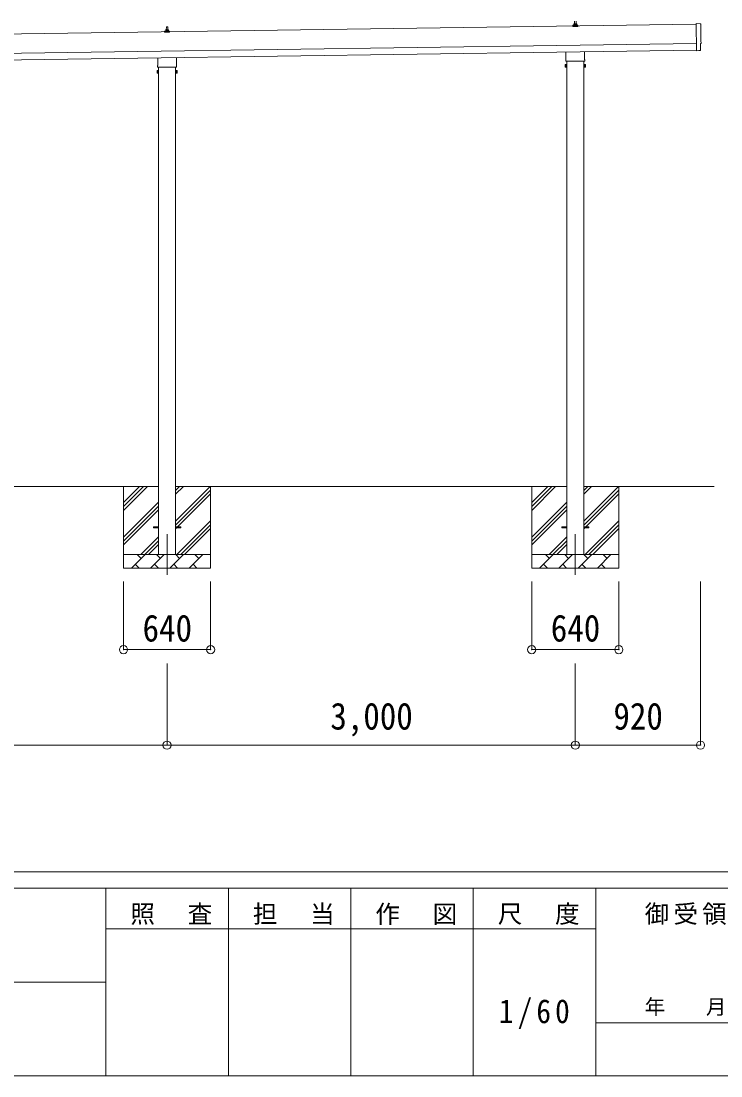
# Model space of a CAD drawing. Units: millimetres at full size, sheet at 1:60. Extents: x -16864 to 16864, y -11640 to 11640.
# Drawn here: x 4779 to 9922, y -11640 to -3886 of the extents above; entities that cross this region are included whole.
import ezdxf
from ezdxf.enums import TextEntityAlignment as Align

# ---------------------------------------------------------------- set-up
doc = ezdxf.new("R2010")
doc.units = ezdxf.units.MM
doc.header["$LTSCALE"] = 60
doc.header["$PDMODE"] = 32
doc.header["$PDSIZE"] = 60
doc.linetypes.add('CHAIN1', pattern=[8, 5, -1, 1, -1])
for name, color, linetype, lineweight in [('0-1_Defpoints', 7, 'CHAIN1', 9), ('0-2_TEXT1', 4, 'Continuous', 9), ('0-3_SHAPE', 7, 'Continuous', 9), ('0-8_TABLE1', 6, 'Continuous', 9), ('F-0', 7, 'Continuous', 9)]:
    doc.layers.add(name, color=color, linetype=linetype, lineweight=lineweight)
doc.styles.add('ＭＳ ゴシック', font='')
doc.styles.get('ＭＳ ゴシック').set_extended_font_data('MS Gothic')

msp = doc.modelspace()

# ---------------------------------------------------------------- linework, layer by layer
at = {"layer": '0-1_Defpoints'}
for p, q in [((5851.91, -7657.66), (5851.91, -8006.66)), ((8851.91, -7657.66), (8851.91, -8006.66))]:
    msp.add_line(p, q, dxfattribs=at)
at = {"layer": '0-2_TEXT1'}
for p, q in [((9739.61, -3910), (4374.66, -3986.65)), ((5842.22, -3956.9), (5842.22, -3952.69)), ((5843.22, -3952.69), (5861.22, -3952.69)), ((5846.22, -3952.69), (5846.94, -3929.17)), ((5847.94, -3928.19), (5856.49, -3928.19)), ((5857.49, -3929.17), (5858.22, -3952.69)), ((5862.22, -3956.9), (5862.22, -3952.69)), ((8833.97, -3925.33), (8833.97, -3917.62)), ((8870.47, -3925.33), (8833.97, -3925.33)), ((8834.35, -3916.83), (8870.09, -3916.83)), ((8834.73, -3916.65), (8841.45, -3915.02)), ((8841.84, -3914.83), (8862.6, -3914.83)), ((8842.22, -3914.05), (8842.22, -3909.83)), ((8843.22, -3909.83), (8861.22, -3909.83)), ((8846.22, -3909.83), (8846.94, -3886.31)), ((8857.49, -3886.31), (8858.22, -3909.83)), ((8862.22, -3914.05), (8862.22, -3909.83)), ((8869.7, -3916.65), (8862.98, -3915.02)), ((8870.47, -3925.33), (8870.47, -3917.62)), ((9739.54, -3904.92), (9742.38, -4103.75)), ((9771.21, -3906.12), (9739.54, -3904.92)), ((5833.97, -3968.19), (5833.97, -3960.48)), ((5870.47, -3968.19), (5833.97, -3968.19)), ((5834.35, -3959.69), (5870.09, -3959.69)), ((5834.73, -3959.51), (5841.45, -3957.88)), ((5841.84, -3957.69), (5862.6, -3957.69)), ((5869.7, -3959.51), (5862.98, -3957.88)), ((5870.47, -3968.19), (5870.47, -3960.48)), ((4376.66, -4126.63), (9741.61, -4049.99)), ((4377.37, -4176.63), (9742.32, -4099.99)), ((9760.59, -4102.59), (9742.38, -4103.76)), ((9761.26, -4103.21), (9760.59, -4102.59)), ((9762.01, -4103.47), (9768.92, -4103.01)), ((5783.61, -4212.18), (5783.61, -4156.54)), ((5920.21, -4154.59), (5920.21, -4212.18)), ((8781.91, -4178.09), (8781.91, -4172.59)), ((8783.61, -4169.32), (8783.61, -4113.68)), ((8919.85, -4181.59), (8783.97, -4181.59)), ((8789.41, -4181.59), (8789.41, -7807.66)), ((8914.41, -7807.66), (8914.41, -4181.59)), ((8920.21, -4111.73), (8920.21, -4169.32)), ((8921.91, -4172.59), (8921.91, -4178.09)), ((5777.91, -4250.45), (5778.67, -4249.14)), ((5777.91, -4250.45), (5777.91, -4267.45)), ((5784.91, -4254.04), (5778.67, -4254.04)), ((5784.91, -4263.86), (5778.67, -4263.86)), ((5781.91, -4220.95), (5781.91, -4215.45)), ((5919.85, -4224.45), (5783.97, -4224.45)), ((5789.41, -4224.45), (5789.41, -7807.66)), ((5914.41, -7807.66), (5914.41, -4224.45)), ((5918.91, -4254.04), (5925.15, -4254.04)), ((5918.91, -4263.86), (5925.15, -4263.86)), ((5921.91, -4215.45), (5921.91, -4220.95)), ((5925.91, -4250.45), (5925.15, -4249.14)), ((5925.91, -4250.45), (5925.91, -4267.45)), ((8777.91, -4207.59), (8778.67, -4206.28)), ((8777.91, -4207.59), (8777.91, -4224.59)), ((8777.91, -4224.59), (8778.67, -4225.91)), ((8784.91, -4211.19), (8778.67, -4211.19)), ((8784.91, -4221), (8778.67, -4221)), ((8784.91, -4225.91), (8778.67, -4225.91)), ((8787.41, -4225.29), (8784.91, -4225.29)), ((8916.41, -4225.29), (8918.91, -4225.29)), ((8918.91, -4211.19), (8925.15, -4211.19)), ((8918.91, -4221), (8925.15, -4221)), ((8918.91, -4225.91), (8925.15, -4225.91)), ((8925.91, -4207.59), (8925.15, -4206.28)), ((8925.91, -4224.59), (8925.15, -4225.91)), ((8925.91, -4207.59), (8925.91, -4224.59)), ((5777.91, -4267.45), (5778.67, -4268.77)), ((5784.91, -4268.77), (5778.67, -4268.77)), ((5787.41, -4268.15), (5784.91, -4268.15)), ((5916.41, -4268.15), (5918.91, -4268.15)), ((5918.91, -4268.77), (5925.15, -4268.77)), ((5925.91, -4267.45), (5925.15, -4268.77)), ((5751.91, -7603.16), (5789.41, -7603.16)), ((5751.91, -7612.16), (5751.91, -7603.16)), ((5751.91, -7603.16), (5789.41, -7603.16)), ((5751.91, -7612.16), (5751.91, -7603.16)), ((5751.91, -7612.16), (5789.41, -7612.16)), ((5751.91, -7612.16), (5789.41, -7612.16)), ((5914.41, -7603.16), (5951.91, -7603.16)), ((5914.41, -7603.16), (5951.91, -7603.16)), ((5914.41, -7612.16), (5951.91, -7612.16)), ((5914.41, -7612.16), (5951.91, -7612.16)), ((5951.91, -7612.16), (5951.91, -7603.16)), ((5951.91, -7612.16), (5951.91, -7603.16)), ((8751.91, -7603.16), (8789.41, -7603.16)), ((8751.91, -7612.16), (8751.91, -7603.16)), ((8751.91, -7603.16), (8789.41, -7603.16)), ((8751.91, -7612.16), (8751.91, -7603.16)), ((8751.91, -7612.16), (8789.41, -7612.16)), ((8751.91, -7612.16), (8789.41, -7612.16)), ((8914.41, -7603.16), (8951.91, -7603.16)), ((8914.41, -7603.16), (8951.91, -7603.16)), ((8914.41, -7612.16), (8951.91, -7612.16)), ((8914.41, -7612.16), (8951.91, -7612.16)), ((8951.91, -7612.16), (8951.91, -7603.16)), ((8951.91, -7612.16), (8951.91, -7603.16))]:
    msp.add_line(p, q, dxfattribs=at)
for points in [[(9771.72, -4099.98), (9771.04, -4052.96), (9771.65, -4052.95)], [(5784.91, -4268.77), (5784.91, -4249.14), (5778.67, -4249.14)], [(5784.91, -4268.15), (5784.91, -4249.75), (5787.41, -4249.75)], [(5918.91, -4268.15), (5918.91, -4249.75), (5916.41, -4249.75)], [(5918.91, -4268.77), (5918.91, -4249.14), (5925.15, -4249.14)], [(8784.91, -4225.91), (8784.91, -4206.28), (8778.67, -4206.28)], [(8784.91, -4225.29), (8784.91, -4206.89), (8787.41, -4206.89)], [(8918.91, -4225.29), (8918.91, -4206.89), (8916.41, -4206.89)], [(8918.91, -4225.91), (8918.91, -4206.28), (8925.15, -4206.28)]]:
    msp.add_lwpolyline(points, dxfattribs=at)
for points in [[(5787.41, -4269.45), (5787.41, -4248.45), (5789.41, -4248.45), (5789.41, -4269.45)], [(5916.41, -4269.45), (5916.41, -4248.45), (5914.41, -4248.45), (5914.41, -4269.45)], [(8787.41, -4226.59), (8787.41, -4205.59), (8789.41, -4205.59), (8789.41, -4226.59)], [(8916.41, -4226.59), (8916.41, -4205.59), (8914.41, -4205.59), (8914.41, -4226.59)]]:
    msp.add_lwpolyline(points, close=True, dxfattribs=at)
for centre, radius, start, end in [((5846.3, -3953.33), 4.13, 90, 171.17633), ((5843.22, -3953.69), 1, 90, 180), ((5847.94, -3929.19), 1, 90, 178.60509), ((5855.55, -3952.69), 4.83, 133.60282, 180), ((5848.88, -3952.69), 4.83, 0, 46.39718), ((5856.49, -3929.19), 1, 1.39491, 90), ((5858.13, -3953.33), 4.13, 8.82367, 90), ((5861.22, -3953.69), 1, 0, 90), ((8834.97, -3917.62), 1, 103.62699, 180), ((8841.22, -3914.05), 1, 283.62699, 0), ((8846.3, -3910.47), 4.13, 90, 171.17633), ((8843.22, -3910.83), 1, 90, 180), ((8855.55, -3909.83), 4.83, 133.60282, 180), ((8848.88, -3909.83), 4.83, 0, 46.39718), ((8858.13, -3910.47), 4.13, 8.82367, 90), ((8861.22, -3910.83), 1, 0, 90), ((8863.22, -3914.05), 1, 180, 256.37301), ((8869.47, -3917.62), 1, 0, 76.37301), ((5834.97, -3960.48), 1, 103.62699, 180), ((5841.22, -3956.9), 1, 283.62699, 0), ((5863.22, -3956.9), 1, 180, 256.37301), ((5869.47, -3960.48), 1, 0, 76.37301), ((9761.94, -4102.48), 1, 227.3164, 273.81435), ((8785.91, -4172.59), 4, 125.09963, 180), ((8785.91, -4178.09), 4, 180, 194.47751), ((8785.91, -4178.09), 4, 194.47751, 241.04498), ((8917.91, -4178.09), 4, 298.95502, 345.52249), ((8917.91, -4172.59), 4, 0, 54.90037), ((8917.91, -4178.09), 4, 345.52249, 0), ((5782.26, -4251.59), 4.34, 145.61575, 214.38425), ((5794.15, -4258.95), 16.24, 162.41205, 197.58795), ((5782.26, -4266.31), 4.34, 145.61575, 214.38425), ((5785.91, -4215.45), 4, 125.09963, 180), ((5785.91, -4220.95), 4, 180, 194.47751), ((5785.91, -4220.95), 4, 194.47751, 241.04498), ((5917.91, -4220.95), 4, 298.95502, 345.52249), ((5917.91, -4215.45), 4, 0, 54.90037), ((5917.91, -4220.95), 4, 345.52249, 0), ((5909.67, -4258.95), 16.24, 342.41205, 17.58795), ((5921.57, -4251.59), 4.34, 325.61575, 34.38425), ((5921.57, -4266.31), 4.34, 325.61575, 34.38425), ((8794.15, -4216.09), 16.24, 162.41205, 197.58795), ((8782.26, -4208.73), 4.34, 145.61575, 214.38425), ((8782.26, -4223.45), 4.34, 145.61575, 214.38425), ((8909.67, -4216.09), 16.24, 342.41205, 17.58795), ((8921.57, -4208.73), 4.34, 325.61575, 34.38425), ((8921.57, -4223.45), 4.34, 325.61575, 34.38425)]:
    msp.add_arc(centre, radius, start, end, dxfattribs=at)
for centre, major_axis, ratio, start_param, end_param in [((9771.01, -3909.11), (3, -0.04), 0.99863, 6.2683889, 7.8016218), ((14537.39, -3911.46), (-4762.89, -68.04), 0.99863, 6.268406, 6.2977043), ((9768.71, -4100.02), (2.21, -2.04), 0.9974, 5.5252311, 7.0411395), ((9771.58, -4048.55), (4.41, -0.06), 0.99863, 4.712389, 6.2976778)]:
    msp.add_ellipse(centre, major_axis=major_axis, ratio=ratio, start_param=start_param, end_param=end_param, dxfattribs=at)
at = {"layer": '0-3_SHAPE'}
for p, q in [((5789.41, -7307.66), (2914.41, -7307.66)), ((5531.91, -7307.66), (5531.91, -7907.66)), ((5531.91, -7426.15), (5650.39, -7307.66)), ((5531.91, -7454.43), (5678.68, -7307.66)), ((5531.91, -7482.71), (5706.96, -7307.66)), ((8789.41, -7307.66), (5914.41, -7307.66)), ((5914.41, -7336.49), (5943.24, -7307.66)), ((5914.41, -7364.77), (5971.52, -7307.66)), ((5914.41, -7562.76), (6169.51, -7307.66)), ((5914.41, -7591.05), (6171.91, -7333.55)), ((5914.41, -7619.33), (6171.91, -7361.83)), ((6171.91, -7307.66), (6171.91, -7907.66)), ((8531.91, -7307.66), (8531.91, -7907.66)), ((8531.91, -7426.15), (8650.39, -7307.66)), ((8531.91, -7454.43), (8678.68, -7307.66)), ((8531.91, -7482.71), (8706.96, -7307.66)), ((9871.31, -7307.66), (8914.41, -7307.66)), ((8914.41, -7336.49), (8943.24, -7307.66)), ((8914.41, -7364.77), (8971.52, -7307.66)), ((8914.41, -7562.76), (9169.51, -7307.66)), ((8914.41, -7591.05), (9171.91, -7333.55)), ((8914.41, -7619.33), (9171.91, -7361.83)), ((9171.91, -7307.66), (9171.91, -7907.66)), ((5531.91, -7680.7), (5789.41, -7423.2)), ((8531.91, -7680.7), (8789.41, -7423.2)), ((5531.91, -7708.99), (5789.41, -7451.49)), ((5531.91, -7737.27), (5789.41, -7479.77)), ((8531.91, -7708.99), (8789.41, -7451.49)), ((8531.91, -7737.27), (8789.41, -7479.77)), ((5924.07, -7807.66), (6171.91, -7559.82)), ((5952.35, -7807.66), (6171.91, -7588.11)), ((8924.07, -7807.66), (9171.91, -7559.82)), ((8952.35, -7807.66), (9171.91, -7588.11)), ((5980.64, -7807.66), (6171.91, -7616.39)), ((8980.64, -7807.66), (9171.91, -7616.39)), ((5659.51, -7807.66), (5789.41, -7677.76)), ((5687.79, -7807.66), (5789.41, -7706.05)), ((5716.08, -7807.66), (5789.41, -7734.33)), ((8659.51, -7807.66), (8789.41, -7677.76)), ((8687.79, -7807.66), (8789.41, -7706.05)), ((8716.08, -7807.66), (8789.41, -7734.33)), ((5531.91, -7807.66), (6171.91, -7807.66)), ((5589.78, -7907.66), (5689.78, -7807.66)), ((5661.23, -7836.22), (5632.67, -7807.66)), ((5731.2, -7907.66), (5831.2, -7807.66)), ((5802.65, -7836.22), (5774.09, -7807.66)), ((5872.62, -7907.66), (5972.62, -7807.66)), ((5944.07, -7836.22), (5915.52, -7807.66)), ((6014.04, -7907.66), (6114.04, -7807.66)), ((6085.49, -7836.22), (6056.94, -7807.66)), ((8531.91, -7807.66), (9171.91, -7807.66)), ((8589.78, -7907.66), (8689.78, -7807.66)), ((8661.23, -7836.22), (8632.67, -7807.66)), ((8731.2, -7907.66), (8831.2, -7807.66)), ((8802.65, -7836.22), (8774.09, -7807.66)), ((8872.62, -7907.66), (8972.62, -7807.66)), ((8944.07, -7836.22), (8915.52, -7807.66)), ((9014.04, -7907.66), (9114.04, -7807.66)), ((9085.49, -7836.22), (9056.94, -7807.66)), ((6171.91, -7907.66), (5531.91, -7907.66)), ((5618.33, -7879.11), (5646.89, -7907.66)), ((5759.75, -7879.11), (5788.31, -7907.66)), ((5901.18, -7879.11), (5929.73, -7907.66)), ((6042.6, -7879.11), (6071.15, -7907.66)), ((9171.91, -7907.66), (8531.91, -7907.66)), ((8618.33, -7879.11), (8646.89, -7907.66)), ((8759.75, -7879.11), (8788.31, -7907.66)), ((8901.18, -7879.11), (8929.73, -7907.66)), ((9042.6, -7879.11), (9071.15, -7907.66))]:
    msp.add_line(p, q, dxfattribs=at)
at = {"layer": '0-8_TABLE1'}
for p, q in [((5531.91, -8506.66), (5531.91, -8006.66)), ((6171.91, -8506.66), (6171.91, -8006.66)), ((8531.91, -8506.66), (8531.91, -8006.66)), ((9171.91, -8506.66), (9171.91, -8006.66)), ((9772.31, -9208.66), (9772.31, -8006.66)), ((5531.91, -8506.66), (6171.91, -8506.66)), ((8531.91, -8506.66), (9171.91, -8506.66)), ((5851.91, -9208.66), (5851.91, -8608.66)), ((8851.91, -9208.66), (8851.91, -8608.66)), ((5851.91, -9208.66), (2851.91, -9208.66)), ((8851.91, -9208.66), (5851.91, -9208.66)), ((9772.31, -9208.66), (8851.91, -9208.66))]:
    msp.add_line(p, q, dxfattribs=at)
for p in [(5531.91, -8506.66), (6171.91, -8506.66), (8531.91, -8506.66), (9171.91, -8506.66), (5851.91, -9208.66), (8851.91, -9208.66), (9772.31, -9208.66)]:
    msp.add_point(p, dxfattribs=at)
at = {"layer": 'F-0', "color": 5, "lineweight": 5}
for p, q in [((-16864.12, -10140), (16015.88, -10140)), ((-16864.12, -10260), (10682.37, -10260)), ((5402.37, -10260), (5402.37, -11640)), ((6302.37, -10260), (6302.37, -11640)), ((7202.37, -10260), (7202.37, -11640)), ((8102.36, -10260), (8102.36, -11640)), ((9002.37, -10260), (9002.37, -11640)), ((5402.37, -10560), (9002.37, -10560)), ((-6897.63, -10950), (5402.37, -10950)), ((9002.37, -11250), (10682.37, -11250)), ((-16864.12, -11640), (16015.88, -11640))]:
    msp.add_line(p, q, dxfattribs=at)

# ---------------------------------------------------------------- texts
at = {"layer": '0-8_TABLE1', "color": 7, "style": 'ＭＳ ゴシック', "width": 0.9}
for s, p in [('640', (5671.91, -8506.66)), ('640', (8671.91, -8506.66)), ('3,000', (7051.91, -9153.66)), ('920', (9132.11, -9153.66))]:
    msp.add_text(s, height=197.9, dxfattribs=at).set_placement(p, align=Align.BOTTOM_LEFT)
at = {"layer": 'F-0', "style": 'ＭＳ ゴシック'}
msp.add_text('年\u3000\u3000月\u3000\u3000日', height=110, dxfattribs=at).set_placement((9362.37, -11220), align=Align.BOTTOM_LEFT)
at = {"layer": 'F-0', "attachment_point": 7, "style": 'ＭＳ ゴシック'}
for s, insert, char_height in [('\\T1.17;照\u3000査', (5582.37, -10530), 132), ('\\T1.17;担\u3000当', (6482.37, -10530), 132), ('\\T1.17;作\u3000図', (7382.37, -10530), 132), ('\\T1.17;尺\u3000度', (8282.37, -10530), 132), ('\\T1.17;御受領印', (9362.37, -10530), 132), ('\\T1.28;\\W0.9;1/60', (8289.87, -11295), 176)]:
    msp.add_mtext(s, dxfattribs=dict(at, insert=insert, char_height=char_height))

doc.saveas('drawing.dxf')
